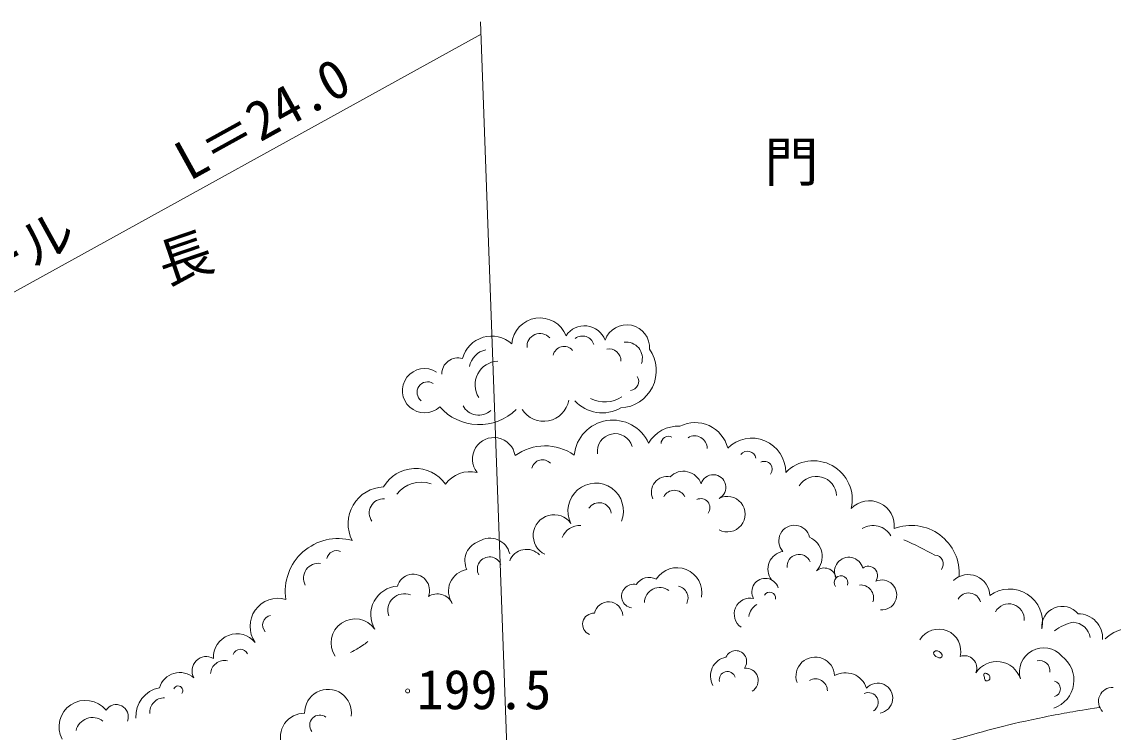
# Model space of a CAD drawing. Units: millimetres, scale not verified. Extents: x 40000 to 680000, y 20000 to 380000.
# Drawn here: x 116351 to 166892, y 308275 to 341169 of the extents above; entities that cross this region are included whole.
import ezdxf
from ezdxf.enums import TextEntityAlignment as Align

# ---------------------------------------------------------------- set-up
doc = ezdxf.new("R2010")
doc.units = ezdxf.units.MM
doc.header["$LTSCALE"] = 1000
doc.layers.add('M-BGD', color=7, linetype='Continuous', lineweight=13)
doc.styles.add('ＭＳ ゴシック', font='')
doc.styles.get('ＭＳ ゴシック').set_extended_font_data('MS Gothic')

msp = doc.modelspace()

# ---------------------------------------------------------------- linework, layer by layer
at = {"layer": 'M-BGD'}
for p, q in [((138990, 302477), (137598, 341169)), ((100348, 320035), (137618, 340600))]:
    msp.add_line(p, q, dxfattribs=at)
msp.add_circle((134218, 310183), 94, dxfattribs=at)
for centre, radius, start, end in [((140343, 326156), 1303, 21.5254, 175.5361), ((142409, 326073), 1021, 20.6508, 146.6688), ((144364, 326075), 1062, 356.3018, 160.2733), ((138108, 325220), 1397, 47.9487, 165.1029), ((140349, 326135), 604, 41.3603, 185.0369), ((142314, 326074), 546, 16.8209, 127.3233), ((141462, 325614), 522, 40.8835, 167.189), ((143556, 325481), 538, 357.0189, 102.5083), ((144005, 325019), 1728, 272.9013, 34.8206), ((144344, 325595), 744, 340.9949, 97.7438), ((136543, 324870), 740, 73.1688, 181.5299), ((138026, 325045), 954, 101.3437, 170.5347), ((135000, 324088), 1024, 57.3975, 313.3142), ((138433, 324360), 1094, 92.2384, 212.5976), ((135141, 324010), 488, 57.8288, 233.1542), ((144505, 324512), 416, 275.4813, 34.9684), ((140517, 323855), 1183, 212.6001, 349.7634), ((143230, 324794), 1732, 222.7182, 299.8908), ((143346, 325088), 1518, 244.2429, 301.6789), ((137533, 324949), 2434, 221.2542, 314.6839), ((137512, 323784), 828, 208.1764, 311.8076), ((143728, 320921), 1805, 24.1847, 174.0611), ((147536, 321056), 1553, 14.1124, 116.9997), ((143830, 321274), 825, 16.6065, 188.0717), ((146729, 320877), 1565, 86.269, 149.9785), ((146297, 321630), 345, 62.8218, 179.1058), ((147511, 321422), 576, 358.7508, 121.7595), ((138212, 320925), 994, 9.0911, 218.6819), ((140581, 319186), 2349, 54.8802, 126.1711), ((150152, 320314), 1577, 359.6294, 134.7512), ((149957, 320889), 397, 9.8863, 142.0412), ((134574, 318791), 1694, 34.8394, 150.2881), ((140461, 320387), 502, 43.2391, 166.4138), ((150731, 320449), 368, 323.2386, 115.3402), ((153013, 319044), 1798, 346.7484, 135.5274), ((137112, 318919), 1422, 76.8229, 143.8135), ((146234, 319388), 730, 78.5112, 205.5455), ((146993, 319493), 865, 19.0804, 135.2242), ((148371, 319615), 583, 297.5174, 163.9038), ((153144, 319175), 943, 3.6423, 147.1159), ((133158, 317935), 1697, 91.841, 207.4007), ((134849, 318413), 1436, 71.6484, 141.9168), ((142927, 318524), 1284, 337.9991, 206.9265), ((146567, 318933), 546, 26.1719, 153.828), ((133089, 318425), 650, 85.4734, 215.9439), ((147794, 318667), 423, 324.1973, 115.8632), ((149024, 318370), 823, 242.2135, 117.7865), ((155600, 317835), 1156, 353.4164, 136.3911), ((143083, 318338), 564, 8.3313, 146.9072), ((140999, 317378), 965, 35.8134, 243.9848), ((142176, 316995), 849, 86.0866, 159.7239), ((152128, 317136), 721, 13.1557, 222.7462), ((155770, 316893), 953, 29.594, 121.7351), ((157539, 315619), 2228, 356.0759, 110.7979), ((131000, 314790), 2452, 74.6094, 188.6576), ((137815, 316210), 946, 107.1139, 205.1657), ((138034, 316323), 934, 13.185, 122.1577), ((152436, 316405), 978, 317.3798, 66.3044), ((148346, 297482), 21604, 61.5506, 65.7928), ((130928, 316228), 454, 66.2858, 168.663), ((138013, 315824), 568, 21.5811, 208.1463), ((139723, 315902), 838, 44.1169, 158.503), ((151745, 315820), 840, 100.0582, 215.7222), ((152346, 315959), 550, 22.5132, 186.8396), ((158614, 316068), 410, 321.3124, 86.6126), ((130091, 315406), 692, 82.52, 207.496), ((146698, 314747), 1142, 349.166, 147.4695), ((154650, 315713), 660, 13.6244, 206.7169), ((155552, 315527), 430, 322.5723, 127.4277), ((134477, 314834), 756, 338.675, 164.4551), ((137125, 314805), 1016, 99.4372, 214.285), ((145407, 314730), 711, 62.5017, 147.7463), ((150779, 314776), 622, 17.6037, 210.3212), ((153517, 315327), 551, 9.3124, 130.9772), ((154291, 315200), 316, 339.582, 215.9483), ((160179, 314572), 999, 1.4417, 133.1972), ((133835, 313717), 1322, 93.7623, 210.2434), ((144679, 314572), 552, 76.7509, 259.6062), ((145889, 314268), 707, 53.1534, 178.9536), ((146638, 314485), 564, 333.2551, 76.9746), ((155196, 314492), 600, 342.4463, 95.3227), ((156172, 314628), 696, 265.7404, 113.5347), ((162093, 313374), 1528, 348.3567, 126.7782), ((128214, 313179), 1294, 73.7559, 215.2429), ((134069, 313919), 769, 68.4694, 200.0802), ((135590, 313913), 765, 24.6832, 122.3968), ((150082, 313740), 739, 77.532, 235.5499), ((150985, 314494), 268, 347.6212, 153.7987), ((160200, 314156), 566, 15.6011, 149.7461), ((143519, 313651), 660, 2.3056, 168.897), ((150747, 313539), 737, 118.7378, 172.6884), ((162062, 313507), 710, 355.4431, 151.1584), ((164532, 313157), 947, 39.2356, 185.5344), ((127959, 313231), 457, 101.2034, 221.9267), ((131787, 312409), 1112, 35.3155, 213.5015), ((142828, 313273), 508, 85.0544, 248.9563), ((165441, 311337), 2066, 101.2211, 127.6668), ((165000, 312535), 830, 8.0414, 87.2846), ((165276, 312626), 1129, 356.875, 90.5599), ((158813, 312029), 1018, 345.9351, 149.2132), ((167740, 311353), 1740, 69.4329, 134.6453), ((126315, 311736), 1093, 39.5352, 182.2465), ((126476, 311758), 356, 23.5037, 161.5859), ((149419, 311551), 499, 322.3453, 156.7236), ((163672, 311054), 1122, 41.4169, 195.8657), ((124896, 311118), 661, 60.4967, 209.5033), ((125736, 310942), 648, 77.8129, 176.2721), ((149125, 310881), 883, 100.7088, 209.7409), ((153093, 310863), 892, 2.0229, 199.3167), ((159999, 311238), 579, 338.7083, 110.1572), ((161500, 310406), 1144, 17.2987, 147.1342), ((163497, 311130), 461, 350.9611, 105.2271), ((163701, 310688), 1374, 288.8055, 53.755), ((123671, 310046), 989, 48.9374, 163.0934), ((149028, 310704), 378, 17.7971, 193.0472), ((149868, 310666), 582, 300.8109, 95.2576), ((154488, 309996), 1030, 18.1369, 119.2684), ((122984, 309004), 1355, 101.0401, 183.1265), ((123591, 310200), 214, 321.9957, 159.5067), ((153106, 310190), 553, 0.1371, 119.9999), ((155987, 309851), 698, 278.8749, 138.1713), ((164069, 310281), 377, 286.1853, 73.8147), ((166861, 309698), 649, 87.3022, 225.1988), ((122940, 309200), 662, 88.1654, 185.4521), ((130531, 309172), 1085, 351.627, 181.318), ((155554, 309650), 456, 301.608, 114.3509), ((119299, 308519), 1227, 39.0763, 207.7271), ((120724, 308997), 557, 338.232, 147.9558), ((119625, 308171), 783, 52.2883, 167.0193), ((129434, 308038), 1110, 89.3223, 200.9958), ((130151, 308599), 468, 52.4274, 218.8601)]:
    msp.add_arc(centre, radius, start, end, dxfattribs=at)
for points, knots in [([(131574, 311967), (131839, 312106), (131921, 312143), (132126, 312284), (132226, 312354), (132263, 312379), (132378, 312471)], [0, 0, 0, 0, 1, 1, 1, 2, 2, 2, 2]), ([(158597, 312002), (158675, 312098), (158820, 312035), (158910, 311950), (158966, 311897), (159004, 311816), (158953, 311758), (158883, 311679), (158769, 311721), (158684, 311785), (158611, 311839), (158540, 311931), (158597, 312002)], [0, 0, 0, 0, 1, 1, 1, 2, 2, 2, 3, 3, 3, 4, 4, 4, 4]), ([(160918, 310985), (160951, 311019), (160997, 311006), (161039, 310985), (161124, 310943), (161178, 310888), (161187, 310794), (161192, 310748), (161171, 310718), (161135, 310689), (161091, 310654), (161047, 310631), (160996, 310655), (160938, 310682), (160942, 310740), (160926, 310802), (160909, 310872), (160869, 310933), (160918, 310985)], [0, 0, 0, 0, 1, 1, 1, 2, 2, 2, 3, 3, 3, 4, 4, 4, 5, 5, 5, 6, 6, 6, 6]), ([(152141, 305814), (153799, 306315), (154225, 306443), (155565, 306831), (157089, 307271), (157942, 307517), (159475, 307924), (161119, 308360), (162033, 308644), (163701, 308973), (164690, 309169), (165027, 309233), (166244, 309417)], [0, 0, 0, 0, 1, 1, 1, 2, 2, 2, 3, 3, 3, 4, 4, 4, 4])]:
    msp.add_open_spline(points, degree=3, knots=knots, dxfattribs=at)

# ---------------------------------------------------------------- texts
at = {"layer": 'M-BGD', "style": 'ＭＳ ゴシック'}
for s, rotation, p in [('L＝24.0', 28.888, (128194, 335400)), ('ガードレール', 28.888, (112729, 326867)), ('長\u3000\u3000\u3000\u3000\u3000\u3000\u3000\u3000', 18.843, (133840, 332088))]:
    msp.add_text(s, height=1833, rotation=rotation, dxfattribs=at).set_placement(p, align=Align.BOTTOM_CENTER)
for s, p in [('門', (151996, 333224)), ('199.5', (137757, 308787))]:
    msp.add_text(s, height=1833, dxfattribs=at).set_placement(p, align=Align.BOTTOM_CENTER)

doc.saveas('drawing.dxf')
